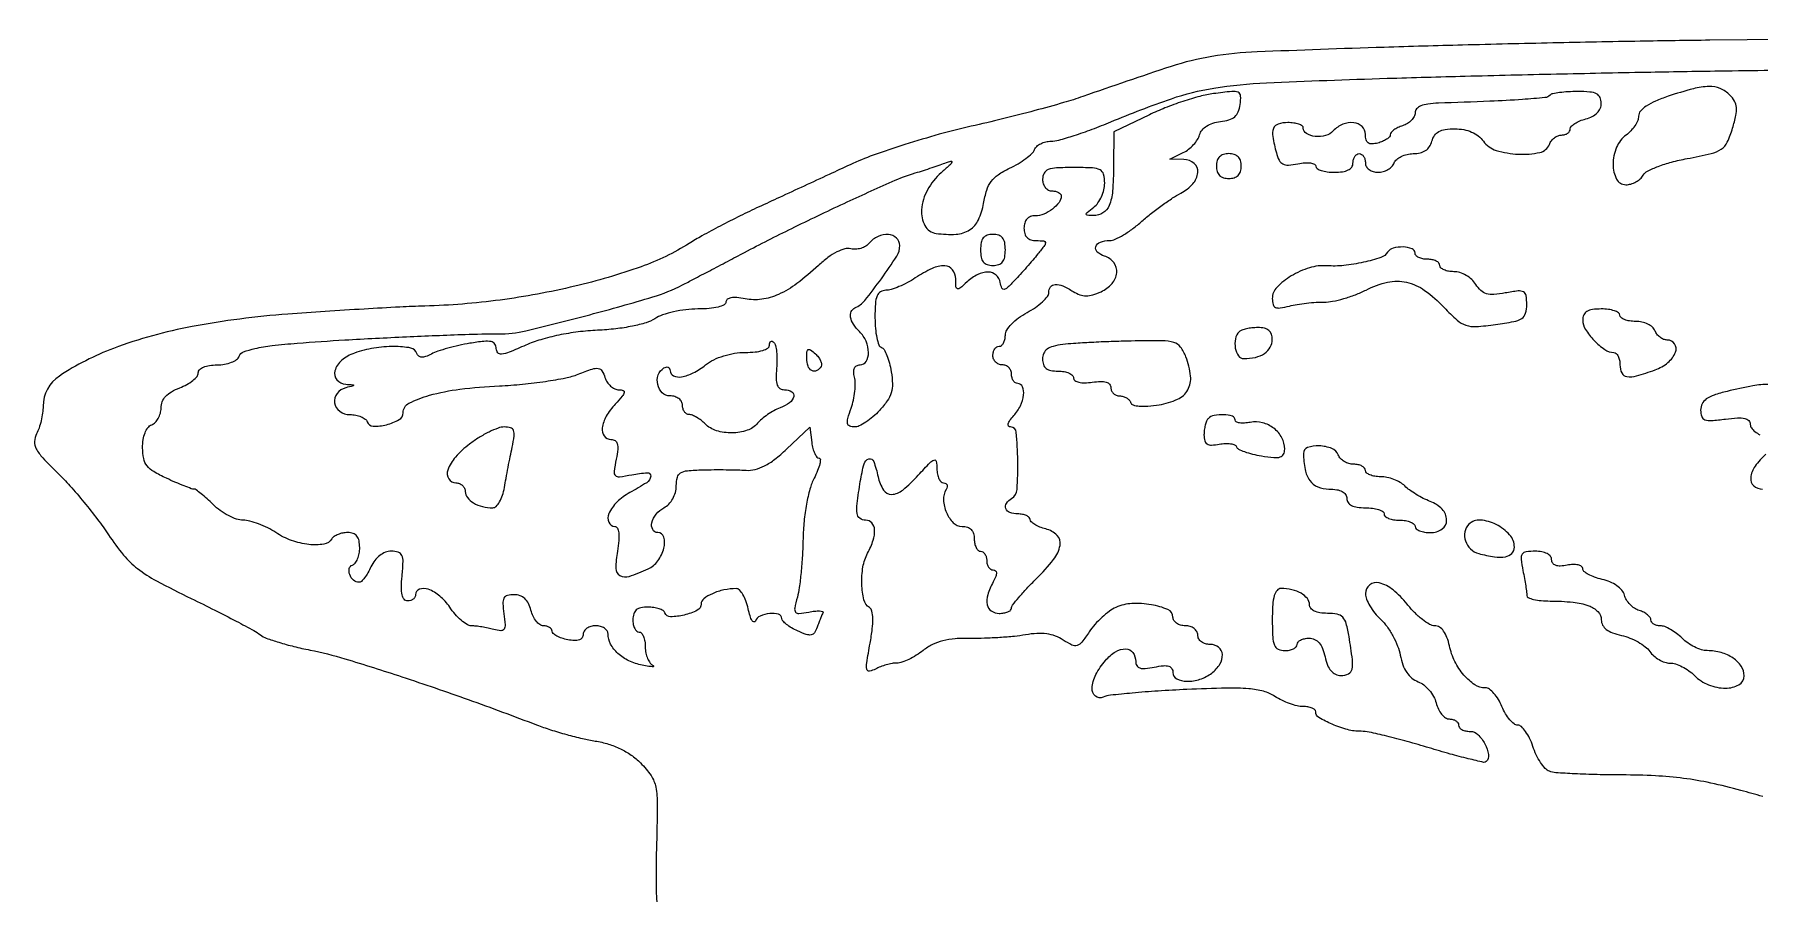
# Model space of a CAD drawing. Extents: x 1 to 512, y 0 to 407.
# Drawn here: x 0.6 to 278.5, y 151.8 to 291.2 of the extents above; entities that cross this region are included whole.
import ezdxf

# ---------------------------------------------------------------- set-up
doc = ezdxf.new("R2010")
doc.units = 0

msp = doc.modelspace()

# ---------------------------------------------------------------- linework, layer by layer
for points in [[(294.5, 290.5), (270.5, 290.254837, 0.001912), (259.269974, 290.097179, 0.000978), (245.178125, 289.817888, 0.000971), (230.660069, 289.47353, 0.001461), (218, 289.11162, 0.002143), (197.559877, 288.379844, 0.030393), (190.284848, 287.643746, 0.039206), (183.691126, 286.030314, 0.004712), (169.5, 281.204807, -0.014421), (166.39113, 280.214587, -0.004669), (161.7375, 278.925767, -0.004651), (156.534293, 277.588636, -0.00521), (151.5, 276.400227, 0.01202), (146.356423, 275.111814, 0.009323), (140.821875, 273.471527, 0.009445), (135.713861, 271.746628, 0.022364), (132, 270.223187, -0.000098), (128.608046, 268.65195, -0.000059), (124.594692, 266.794392, -0.000059), (120.611925, 264.952137, -0.000105), (117.322355, 263.431833, 0.006774), (114.276464, 261.974529, 0.005545), (111.059258, 260.336671, 0.005605), (108.133736, 258.764207, 0.014674), (106.080421, 257.550768, -0.056071), (98.324782, 253.794105, -0.026597), (87.657131, 250.658714, -0.025161), (75.609524, 248.436876, -0.025798), (63.5, 247.460237, 0.005411), (59.472117, 247.300192, 0.001927), (53.722521, 246.987164, 0.001912), (47.41502, 246.595163, 0.002256), (41.449008, 246.174437, 0.026974), (26.027272, 244.176265, 0.044223), (13.348278, 240.651204, 0.055756), (4.619363, 236.206658, 0.252265), (2, 231.345365, -0.035034), (1.923383, 230.253252, -0.02319), (1.690227, 229.017274, -0.023362), (1.349849, 227.831511, -0.041309), (0.945452, 226.898077, 0.115024), (0.616409, 225.672791, 0.132847), (0.892349, 224.498702, 0.065032), (1.947065, 223.036414, 0.011227), (4.346825, 220.596977, -0.017836), (6.322005, 218.535339, -0.009919), (8.586856, 215.892217, -0.009883), (10.775784, 213.122903, -0.015746), (12.523721, 210.662124, 0.025701), (14.956158, 207.378134, 0.056558), (17.19811, 205.209006, 0.042026), (20.259173, 203.238772, 0.009104), (25.872349, 200.3897, -0.003471), (29.669128, 198.516062, -0.004539), (33.112502, 196.747674, -0.003381), (35.970684, 195.222134, -0.041865), (37, 194.546699, 0.079069), (37.955613, 194.016437, 0.012939), (39.96875, 193.342805, 0.013965), (42.401443, 192.671887, 0.011911), (45, 192.098015, -0.025299), (50.61402, 190.699621, -0.006006), (59.807535, 187.787884, -0.006052), (70.484481, 184.120772, -0.005378), (81.5, 180.053576, 0.014327), (83.738486, 179.272299, 0.009607), (86.337946, 178.502423, 0.009679), (88.88649, 177.85339, 0.018788), (90.948328, 177.451643, -0.034996), (93.054261, 176.970026, -0.039262), (94.989752, 176.212017, -0.040574), (96.726472, 175.187752, -0.042884), (98.24063, 173.913217, -0.047203), (99.923897, 171.878132, -0.104214), (100.685084, 170.021318, -0.047931), (100.924648, 167.228867, -0.004047), (100.792301, 159.998923, 0.006912), (100.731607, 155.172108, 0.016505), (100.854348, 151.590655, 0.014936)], [(278.99869, 168.534388, -0.002194), (275.492971, 169.487577, 0.014301), (270.61637, 170.687501, 0.020734), (266.247274, 171.442892, 0.020015), (261.716404, 171.850474, 0.012118), (256.331787, 171.987577, -0.005337), (252.325302, 172.035238, -0.007183), (248.700045, 172.169202, -0.005112), (245.676435, 172.355471, -0.073797), (244.630156, 172.588428, -0.117845), (243.963436, 173.045551, -0.037127), (243.216439, 174.006155, -0.034746), (242.514763, 175.239458, -0.032268), (241.970816, 176.588428, 0.032219), (241.444309, 177.894519, 0.042711), (240.793429, 178.997851, 0.048972), (240.120821, 179.770616, 0.191469), (239.543768, 180, -0.169566), (238.958211, 180.204461, -0.048948), (238.259821, 180.88125, -0.043167), (237.571361, 181.851731, -0.034521), (237, 183, 0.037657), (236.419725, 184.148095, 0.045714), (235.705115, 185.11875, 0.052098), (234.969245, 185.791625, 0.16051), (234.336866, 186, -0.146574), (232.617806, 186.515004, -0.069817), (230.867911, 188.054612, -0.062296), (229.407208, 190.258068, -0.062586), (228.537031, 192.75, 0.035587), (228.133773, 194.141397, 0.069142), (227.589035, 195.159483, 0.094443), (226.926285, 195.780751, 0.142135), (226.170545, 196.000029, -0.134215), (225.344911, 196.225736, -0.032847), (224.170387, 197.028167, -0.031297), (222.899158, 198.160337, -0.026796), (221.707368, 199.500029, 0.053389), (219.450049, 201.781231, 0.110285), (217.218729, 202.898717, 0.23003), (215.686675, 202.576053, 0.231778), (215, 201.174314, 0.098406), (215.171571, 200.310999, 0.036533), (215.729878, 199.199239, 0.03447), (216.533876, 198.042347, 0.035104), (217.48469, 197.014383, -0.049106), (218.483196, 195.872414, -0.030581), (219.427546, 194.363464, -0.030528), (220.183681, 192.74482, -0.047669), (220.609529, 191.267854, 0.040124), (221.029301, 189.725034, 0.062387), (221.653481, 188.497676, 0.072135), (222.479498, 187.591401, 0.081267), (223.498127, 187.000712, -0.076958), (224.406276, 186.484431, -0.049804), (225.275788, 185.641171, -0.048952), (225.979084, 184.620567, -0.065001), (226.392341, 183.572926, 0.051024), (226.749212, 182.588752, 0.060301), (227.28344, 181.755797, 0.070558), (227.904694, 181.18947, 0.1507), (228.519052, 181, -0.065727), (229.085195, 180.925255, -0.083036), (229.564972, 180.70625, -0.099156), (229.885879, 180.381348, -0.14642), (230, 180, 0.181749), (230.143487, 179.618299, 0.091136), (230.55324, 179.29375, 0.071066), (231.162728, 179.073879, 0.051125), (231.883369, 179, -0.196541), (233.119175, 178.494709, -0.076747), (234.243395, 176.988962, -0.079811), (234.829248, 175.272152, -0.243384), (234.467258, 174.133924, -0.257174), (234.06689, 174.017947, -0.003735), (231.574687, 174.598715, -0.009161), (228.646376, 175.361237, -0.005784), (225.256921, 176.352902, 0.006553), (221.742588, 177.37524, 0.007977), (218.42523, 178.236565, 0.006854), (215.621052, 178.876513, 0.054154), (214.297053, 179.012648, -0.065814), (212.138516, 179.285407, -0.037551), (209.64943, 180.14411, -0.033301), (207.524765, 181.233673, -0.263445), (207, 182.160515, 0.221591), (206.850245, 182.481831, 0.076977), (206.402165, 182.753401, 0.058535), (205.744118, 182.938562, 0.039358), (204.964817, 183, -0.059792), (204.007771, 183.114858, -0.026892), (202.79404, 183.480561, -0.026156), (201.538093, 184.009677, -0.032266), (200.432855, 184.635952, 0.079632), (198.598503, 185.45757, 0.046062), (196.2107, 185.86776, 0.025451), (192.594038, 185.966065, 0.005243), (186.218038, 185.747907, 0.005048), (181.602146, 185.494783, 0.006787), (177.428111, 185.166645, 0.00482), (173.948199, 184.811626, 0.069737), (172.75, 184.504966, -0.276418), (171.506765, 184.692309, -0.240345), (170.97481, 185.915822, -0.10246), (171.580162, 188.139167, -0.061494), (173.114757, 190.416973, -0.073042), (174.760881, 191.829778, -0.149583), (176.385824, 192.273345, -0.229083), (177.534407, 191.674101, -0.161258), (178, 190.268011, 0.127122), (178.17638, 189.585479, 0.194412), (178.645254, 189.205552, 0.101301), (179.516273, 189.122518, 0.022635), (181, 189.35, -0.022886), (182.465847, 189.573988, -0.097725), (183.34322, 189.495727, -0.188913), (183.819078, 189.128527, -0.135864), (184, 188.475, 0.280708), (184.615291, 187.465396, 0.116235), (186.229635, 187.062281, 0.083541), (188.346478, 187.389626, 0.082483), (190.25, 188.392046, 0.090851), (191.55709, 189.822724, 0.154534), (191.958208, 191.377785, 0.21643), (191.35642, 192.532341, 0.167548), (190, 193, -0.072314), (189.230589, 193.111864, -0.08892), (188.583333, 193.4375, -0.10214), (188.153209, 193.924246, -0.130775), (188, 194.5, 0.130775), (187.846791, 195.075754, 0.10214), (187.416667, 195.5625, 0.08892), (186.769411, 195.888136, 0.072314), (186, 196, -0.067678), (185.235522, 196.103953, -0.084356), (184.5875, 196.407933, -0.099659), (184.154158, 196.859138, -0.142591), (184, 197.388709, 0.300758), (183.194654, 198.606462, 0.058124), (180.530914, 199.389969, 0.054684), (177.367948, 199.582177, 0.095025), (174.820362, 198.964013, 0.052246), (173.768801, 198.345165, 0.026048), (172.574356, 197.362548, 0.025534), (171.431369, 196.205424, 0.034124), (170.52661, 195.039592, -0.017639), (169.311973, 193.363237, -0.151879), (168.561756, 192.842194, -0.192344), (167.737436, 192.903686, -0.031393), (166.317283, 193.711678, 0.056145), (165.053169, 194.350418, 0.054596), (163.666695, 194.699445, 0.048294), (162.091263, 194.764101, 0.030258), (160.257259, 194.550408, -0.018988), (158.458552, 194.299642, -0.008879), (156.114317, 194.105109, -0.008783), (153.645596, 193.987827, -0.01217), (151.429779, 193.975489, 0.022765), (148.91155, 193.908106, 0.043994), (146.923373, 193.586837, 0.052408), (145.266921, 192.976813, 0.052282), (143.77205, 192.035334, -0.027819), (142.659626, 191.256361, -0.027064), (141.457581, 190.597879, -0.028116), (140.339844, 190.137354, -0.083847), (139.526529, 190, 0.044585), (138.762842, 189.931767, 0.023201), (137.829711, 189.718575, 0.022878), (136.884979, 189.408899, 0.032235), (136.078399, 189.041958, -0.080836), (135.124705, 188.715213, -0.403625), (134.700869, 189.004242, -0.091257), (134.67708, 190.036975, -0.005203), (135.216067, 193.188488, 0.014151), (135.567835, 195.492695, 0.035694), (135.6557, 197.186197, 0.050276), (135.514229, 198.359584, 0.201868), (135.103868, 198.935806, -0.199283), (134.213761, 200.172619, -0.04945), (133.879453, 202.698672, -0.049205), (134.062133, 205.480697, -0.083295), (134.81717, 207.684259, 0.043569), (135.716656, 209.75816, 0.095727), (135.94206, 211.465309, 0.168867), (135.487681, 212.557717, 0.213677), (134.5, 213, -0.158196), (133.566577, 213.302909, -0.20447), (133.108332, 214.06767, -0.067508), (133.105711, 215.665986, -0.007659), (133.641848, 219.25, -0.023132), (134.246173, 222.084401, -0.270806), (135.014365, 222.852824, -0.389152), (135.800021, 222.438177, -0.031695), (136.5, 220, 0.084479), (137.369294, 217.853305, 0.270311), (138.680542, 217.154791, 0.16612), (140.483255, 217.84937, 0.033922), (142.984783, 220.25, -0.005003), (144.86758, 222.27849, -0.122979), (145.509077, 222.687767, -0.461921), (145.862566, 222.474779, -0.037529), (145.970687, 221.25, 0.045064), (146.059791, 220.388768, 0.06443), (146.302475, 219.660937, 0.08373), (146.65208, 219.168734, 0.199103), (147.059017, 219, -0.117525), (147.41022, 218.916294, -0.186151), (147.615082, 218.689555, -0.154458), (147.635702, 218.34727, -0.076964), (147.464874, 217.943165, 0.151863), (147.032412, 216.264576, 0.089394), (147.503985, 214.228425, 0.094748), (148.618194, 212.581596, 0.199337), (150.019052, 212, -0.07374), (150.88064, 211.872238, -0.124577), (151.502382, 211.497596, -0.123728), (151.873735, 210.870152, -0.072175), (152, 210, 0.048028), (152.073693, 209.234582, 0.068025), (152.29375, 208.5875, 0.088204), (152.618118, 208.151477, 0.191087), (153, 208, -0.148195), (153.381354, 207.884432, -0.098894), (153.70625, 207.559375, -0.082425), (153.925306, 207.073457, -0.064853), (154, 206.5, 0.067246), (154.077464, 205.926627, 0.084069), (154.304085, 205.440625, 0.099557), (154.640425, 205.115614, 0.143424), (155.035184, 205, -0.174147), (155.414339, 204.863812, -0.223915), (155.570368, 204.532871, -0.098707), (155.454179, 203.950055, -0.024465), (155.035184, 203.065741, 0.04778), (154.171413, 200.999207, 0.122768), (154.081231, 199.393649, 0.197956), (154.736501, 198.391451, 0.151358), (156, 198, 0.039322), (156.76583, 198.060321, 0.058493), (157.4125, 198.242122, 0.076921), (157.852859, 198.508758, 0.221732), (158, 198.824245, -0.166141), (158.167945, 199.315721, -0.009817), (159.170057, 200.559558, -0.013943), (160.457191, 202.010331, -0.009768), (161.983173, 203.574245, 0.029822), (164.771288, 206.670798, 0.122196), (165.817528, 208.950745, 0.247317), (165.326217, 210.551084, 0.136365), (163.5, 211.589356, -0.031538), (162.542749, 211.894893, -0.043524), (161.734375, 212.294405, -0.050787), (161.168069, 212.722675, -0.208396), (161, 213.108408, 0.209225), (160.850821, 213.449305, 0.081793), (160.4125, 213.738095, 0.062301), (159.765676, 213.93458, 0.042643), (159, 214, -0.086441), (157.735988, 214.22017, -0.21455), (157.074954, 214.858081, -0.248207), (157.164196, 215.696237, -0.106542), (158, 216.5, 0.242485), (158.881348, 217.965533, 0.019784), (159.001808, 222.582139, 0.018537), (158.770614, 227.152141, 0.388778), (157.845012, 228, -0.235796), (157.530898, 228.156856, -0.231882), (157.464548, 228.504062, -0.089583), (157.739599, 229.079949, -0.027832), (158.345012, 229.828741, 0.070402), (159.423543, 231.422292, 0.082293), (159.945684, 233.170722, 0.128537), (159.775208, 234.477896, 0.305352), (159, 235, -0.148195), (158.618646, 235.115568, -0.098894), (158.29375, 235.440625, -0.082425), (158.074694, 235.926543, -0.064853), (158, 236.5, 0.099038), (157.885486, 237.072457, 0.097945), (157.559375, 237.559375, 0.097945), (157.072457, 237.885486, 0.099038), (156.5, 238, -0.099038), (155.927543, 238.114514, -0.097945), (155.440625, 238.440625, -0.097945), (155.114514, 238.927543, -0.099038), (155, 239.5, -0.064853), (155.074694, 240.073457, -0.082425), (155.29375, 240.559375, -0.098894), (155.618646, 240.884432, -0.148195), (156, 241, 0.172496), (156.381559, 241.135672, 0.093748), (156.70625, 241.5207, 0.074139), (156.925921, 242.094484, 0.05446), (157, 242.772596, -0.142505), (157.23923, 243.594925, -0.049338), (158.009462, 244.577575, -0.043376), (159.137103, 245.567987, -0.035015), (160.5, 246.430067, 0.027625), (161.839932, 247.250176, 0.035122), (162.971875, 248.155627, 0.037773), (163.775492, 249.017585, 0.170338), (164, 249.657471, -0.160771), (164.296427, 250.555535, -0.227706), (165.029025, 250.941969, -0.115095), (166.251803, 250.704819, -0.034389), (167.939475, 249.805726, 0.05298), (169.003455, 249.288631, 0.085645), (169.992074, 249.11317, 0.075334), (171.070199, 249.271271, 0.032896), (172.425906, 249.784287, 0.105974), (174.181219, 251.087614, 0.157134), (174.937597, 252.831558, 0.189498), (174.47574, 254.45578, 0.154171), (172.985479, 255.504609, -0.10417), (171.81512, 256.166843, -0.299818), (171.581663, 257.024703, -0.23471), (172.302577, 257.756438, -0.080757), (173.809017, 258.015973, 0.108075), (174.683322, 258.215859, 0.024648), (176.031399, 258.933797, 0.02439), (177.535956, 259.93556, 0.021616), (179, 261.118051, -0.01368), (180.541371, 262.40394, -0.010719), (182.279688, 263.715796, -0.010869), (183.950642, 264.867091, -0.025977), (185.25, 265.627758, 0.090072), (187.207703, 267.138832, 0.161927), (188.013079, 268.978123, 0.244028), (187.424122, 270.423044, 0.170365), (185.75, 271.06768), (183.5, 271.135361), (185.663202, 272.181764, 0.051866), (186.525887, 272.715662, 0.041873), (187.329889, 273.452036, 0.043386), (187.961558, 274.26785, 0.079257), (188.29934, 275.036675, -0.110662), (188.69219, 275.798311, -0.076341), (189.423331, 276.441874, -0.065479), (190.431399, 276.914753, -0.048542), (191.636137, 277.17259, 0.04359), (193.026358, 277.455786, 0.104624), (193.946177, 277.954198, 0.117838), (194.520244, 278.739662, 0.06412), (194.838961, 279.898117, 0.049674), (194.89667, 281.29982, 0.288669), (194.486043, 281.874785, 0.123933), (193.488666, 282.01732, 0.007889), (190.535332, 281.659897, 0.030938), (188.352418, 281.221778, 0.014406), (185.583195, 280.399211, 0.01421), (182.716826, 279.365986, 0.019266), (180.196372, 278.26178), (174.5, 275.5), (174.445783, 269.971292, -0.017376), (174.266376, 265.947223, -0.077594), (173.719881, 263.656372, -0.155088), (172.719621, 262.461032, -0.147326), (171.190983, 262.031803, -0.015166), (170.191738, 262.08094, -0.403678), (170.030365, 262.263459, -0.215958), (170.177925, 262.554858, -0.006842), (171.25, 263.392046, 0.076714), (171.920126, 264.085399, 0.047256), (172.485938, 265.071791, 0.046201), (172.870791, 266.180817, 0.060494), (173, 267.244858, 0.06157), (172.822149, 268.683676, 0.217664), (172.254827, 269.393012, 0.107008), (171.04886, 269.706521, 0.010283), (168, 269.769231, 0.011985), (165.258128, 269.703498, 0.078289), (163.913265, 269.425, 0.178473), (163.248286, 268.84916, 0.126642), (163, 267.884615, 0.078089), (163.11313, 267.164671, 0.090376), (163.440625, 266.553606, 0.100781), (163.927934, 266.145092, 0.124838), (164.5, 266, -0.051363), (165.073942, 265.940885, -0.071292), (165.559375, 265.765, -0.091341), (165.885677, 265.505352, -0.181063), (166, 265.2, -0.160852), (165.649136, 264.137576, -0.070561), (164.595547, 263.070059, -0.066662), (163.194486, 262.271675, -0.096503), (161.8, 262, 0.090275), (161.047348, 261.862992, 0.120036), (160.475, 261.472222, 0.112093), (160.120851, 260.838435, 0.071699), (160, 260, 0.072213), (160.126545, 259.128378, 0.124282), (160.498777, 258.501229, 0.12472), (161.123, 258.127313, 0.073012), (161.990213, 258, -0.020265), (163.195799, 257.951117, -0.357681), (163.457348, 257.698489, -0.193791), (163.332502, 257.242231, -0.007613), (162.240213, 255.849715, -0.006552), (161.430454, 254.875527, -0.003728), (160.427061, 253.717658, -0.003721), (159.399099, 252.566544, -0.00614), (158.511484, 251.611199, -0.009924), (157.305552, 250.394105, -0.156447), (156.788859, 250.138252, -0.355039), (156.445932, 250.340523, -0.041353), (156.188159, 251.261484, 0.167905), (155.501676, 252.452266, 0.176692), (154.241864, 252.934185, 0.122287), (152.573863, 252.547533, 0.0662), (150.828741, 251.345012, -0.010041), (149.672959, 250.340515, -0.245324), (149.270157, 250.252867, -0.321363), (149.039348, 250.537107, -0.015039), (149, 251.845012, 0.167196), (148.493024, 253.318738, 0.224749), (147.249352, 253.94422, 0.115478), (145.210672, 253.518001, 0.037247), (142.5, 252, -0.023796), (141.222963, 251.239061, -0.023115), (139.867188, 250.594872, -0.023752), (138.624633, 250.141516, -0.074786), (137.75, 250.006589, 0.137198), (136.890354, 249.762686, 0.162638), (136.34943, 249.119422, 0.078745), (136.071505, 247.874081, 0.015603), (136, 245.583333, 0.021702), (136.074548, 243.866645, 0.031287), (136.300676, 242.363837, 0.032005), (136.625542, 241.216357, 0.231288), (137.023576, 240.825475, -0.183276), (137.456089, 240.472647, -0.033883), (137.917045, 239.533425, -0.032385), (138.330539, 238.301203, -0.02454), (138.627807, 236.90613, -0.034275), (138.808296, 234.957348, -0.079562), (138.611357, 233.506971, -0.079466), (137.971154, 232.189555, -0.034129), (136.73956, 230.663989, -0.029088), (135.678023, 229.644432, -0.031385), (134.530801, 228.782547, -0.033071), (133.461993, 228.177025, -0.112808), (132.687349, 228, -0.096384), (131.927499, 228.147848, -0.259171), (131.59331, 228.561732, -0.112731), (131.635764, 229.370664, -0.014621), (132.16059, 231.030824, 0.030792), (132.527167, 232.335726, 0.026106), (132.755512, 233.74979, 0.026933), (132.826554, 235.062949, 0.064081), (132.70219, 236.030824, -0.049687), (132.568857, 236.875903, -0.121159), (132.683389, 237.491495, -0.16778), (133.034771, 237.86301, -0.120777), (133.59362, 238, 0.264442), (134.581249, 238.561614, 0.139437), (134.954883, 239.968329, 0.097814), (134.560901, 241.794534, 0.094759), (133.5, 243.357143, -0.050175), (132.527654, 244.547014, -0.098647), (132.066909, 245.673634, -0.15264), (132.16762, 246.574008, -0.188104), (132.761226, 247.166667, 0.119213), (134.36073, 248.382726, 0.014944), (137.027394, 251.864732, 0.013835), (139.496973, 255.505595, 0.143049), (140, 257.227844, 0.212186), (139.474138, 258.411207, 0.166056), (138.168633, 258.971413, 0.12611), (136.49065, 258.675325, 0.113615), (135.085677, 257.603235, -0.083413), (134.50725, 257.104417, -0.061256), (133.733539, 256.756268, -0.060765), (132.891235, 256.603784, -0.078533), (132.110485, 256.681358, 0.13193), (131.135835, 256.674957, 0.051324), (129.869262, 256.181555, 0.042008), (128.425826, 255.280618, 0.02641), (126.897253, 254.006729, -0.025033), (123.432499, 251.103061, -0.055351), (120.47214, 249.341079, -0.07237), (117.757318, 248.555129, -0.083873), (115.070672, 248.635866, 0.025064), (113.751391, 248.831584, 0.065599), (112.795897, 248.799228, 0.1179), (112.217458, 248.554957, 0.238499), (112, 248.125, -0.285967), (111.71466, 247.666895, -0.053428), (110.742181, 247.312015, -0.040278), (109.300259, 247.075412, -0.020535), (107.464817, 247, 0.030023), (105.553497, 246.88513, 0.025517), (103.561207, 246.540925, 0.02631), (101.776543, 246.037943, 0.063265), (100.544489, 245.437193, -0.071888), (99.143871, 244.78377, -0.023344), (96.922658, 244.225343, -0.021589), (94.242705, 243.802607, -0.017292), (91.329672, 243.572882, 0.020368), (88.197105, 243.306449, 0.019734), (85.063011, 242.784446, 0.020661), (82.164059, 242.057121, 0.032302), (79.75, 241.171226, -0.007674), (77.087578, 240.042597, -0.067799), (75.853183, 239.72713, -0.244035), (75.254706, 239.955064, -0.184085), (75, 240.623435, 0.153997), (74.769377, 241.354468, 0.192991), (74.178939, 241.739882, 0.077907), (73.011831, 241.788368, 0.012546), (70.75, 241.471768, 0.01414), (68.979682, 241.126818, 0.012874), (67.174979, 240.672789, 0.013009), (65.582926, 240.183397, 0.040059), (64.547799, 239.740472, -0.030892), (63.619249, 239.322874, -0.103011), (62.962287, 239.219838, -0.171858), (62.510634, 239.405556, -0.130365), (62.214466, 239.856602, 0.274538), (61.221246, 240.715796, 0.04322), (58.539539, 240.960273, 0.04201), (55.286363, 240.701285, 0.04303), (52.149223, 239.902175, 0.093225), (50.08612, 238.717244, 0.148993), (49.001729, 237.016974, 0.251507), (49.321019, 235.594946, 0.200354), (50.75, 234.883999, -0.002113), (51.923939, 234.801199, -0.392517), (52, 234.719237, -0.339035), (51.926177, 234.622879, -0.001923), (50.75, 234.310674, 0.165457), (49.345653, 233.383441, 0.206028), (48.957872, 231.883118, 0.199446), (49.780305, 230.533122, 0.158791), (51.416667, 230, -0.044839), (52.369829, 229.91435, -0.053191), (53.236819, 229.659855, -0.061639), (53.897469, 229.286035, -0.15395), (54.219314, 228.842059, 0.313954), (55.17132, 228.13232, 0.069923), (57.302993, 228.362164, 0.067162), (59.348298, 229.18181, 0.270182), (60, 230.299814, -0.282932), (60.938255, 231.825175, -0.049021), (64.237811, 233.104686, -0.037618), (69.145771, 234.083065, -0.018449), (75.5, 234.622388, 0.012469), (79.216482, 234.893118, 0.012212), (82.940918, 235.350061, 0.012183), (86.186328, 235.910047, 0.04433), (88.192486, 236.495257, -0.010323), (90.469567, 237.331072, -0.1136), (91.430387, 237.432244, -0.23125), (92.023211, 237.047368, -0.058347), (92.509874, 235.96889, 0.069007), (92.868928, 235.216248, 0.066344), (93.423245, 234.578362, 0.071316), (94.080691, 234.147157, 0.109966), (94.741702, 234, -0.08445), (95.437263, 233.881676, -0.386197), (95.616141, 233.551654, -0.117786), (95.30255, 232.941729, -0.011199), (94.174314, 231.685549, 0.056208), (92.712403, 229.729779, 0.102155), (92.075875, 227.846831, 0.187309), (92.403468, 226.552772, 0.242738), (93.475, 226, -0.139658), (94.133651, 225.812369, -0.190904), (94.497575, 225.322034, -0.094242), (94.564721, 224.407505, -0.020692), (94.31875, 222.84375, 0.014492), (93.975047, 220.822246, 0.235417), (94.1875, 220.1875, 0.235417), (94.822246, 219.975047, 0.014492), (96.84375, 220.31875, -0.033751), (99.324989, 220.642934, -0.468242), (99.869815, 220.066709, -0.223754), (99.227149, 219.038668, -0.019463), (96.5, 217.430067, 0.068989), (94.440474, 215.922883, 0.096106), (93.135939, 214.055003, 0.203293), (93.112309, 212.657876, 0.305666), (94.087898, 212, -0.285218), (94.512076, 211.736606, -0.08943), (94.728741, 210.986095, -0.049846), (94.732511, 209.751726, -0.017705), (94.5, 208, 0.040362), (94.260858, 205.248257, 0.270377), (94.918785, 204.104792, 0.213557), (96.390275, 203.957511, 0.026629), (99.452947, 205.160515, 0.130222), (101.018236, 206.443253, 0.091836), (101.996321, 208.509354, 0.136297), (101.975315, 210.26781, 0.33359), (101, 211, -0.277898), (100.193709, 211.485637, -0.184952), (100.060016, 212.587046, -0.110278), (100.75596, 213.975465, -0.099094), (102, 215, 0.078068), (102.796922, 215.602331, 0.063312), (103.43858, 216.461803, 0.061821), (103.857372, 217.476687, 0.06707), (104, 218.535184, -0.060378), (104.165427, 219.900113, -0.198957), (104.691814, 220.616026, -0.115365), (105.783068, 220.970757, -0.014914), (108.25, 221.105963, -0.004965), (110.077696, 221.133376, -0.003919), (112.055904, 221.127897, -0.003962), (113.892912, 221.09385, -0.009805), (115.238183, 221.031836, 0.077859), (116.70429, 221.163742, 0.058747), (118.218774, 221.738112, 0.046339), (119.864557, 222.79874, 0.023295), (121.738183, 224.414588), (125.5, 227.977429), (125.816422, 225.488715, 0.032016), (126.000194, 224.535603, 0.046554), (126.29162, 223.73106, 0.056753), (126.638348, 223.170511, 0.229787), (126.989778, 223, -0.420956), (127.206801, 222.777935, -0.054202), (127.110078, 222.045312, -0.037795), (126.768383, 220.997094, -0.019827), (126.19596, 219.75, 0.05046), (125.523307, 218.011273, 0.021867), (124.970306, 215.590344, 0.02054), (124.581709, 212.828227, 0.019601), (124.413235, 210, -0.009863), (124.305075, 207.299178, -0.009382), (124.089506, 204.559225, -0.009368), (123.808201, 202.145353, -0.032521), (123.496502, 200.605871, 0.015076), (123.071564, 198.8282, 0.217543), (123.212049, 198.211339, 0.261283), (123.750123, 197.979184, 0.021271), (125.325609, 198.211414, -0.019009), (126.307146, 198.360632, -0.039743), (127.078961, 198.386429, -0.069774), (127.54608, 198.298842, -0.46059), (127.62393, 198.105543, 0.020733), (127.46362, 197.764068, 0.004584), (127.218811, 197.165601, 0.004758), (126.948607, 196.468142, 0.004566), (126.687909, 195.756076, -0.063043), (126.250052, 194.88926, -0.200726), (125.718714, 194.540426, -0.131662), (124.937305, 194.600761, -0.022165), (123.533717, 195.166592, -0.025591), (122.563519, 195.67008, -0.034231), (121.744279, 196.228512, -0.036501), (121.158206, 196.763334, -0.191832), (121, 197.160515, 0.335942), (120.480683, 197.846211, 0.092848), (119.046346, 197.97456, 0.07894), (117.494698, 197.572614, 0.209512), (116.733379, 196.75, -0.376792), (116.498243, 196.616478, -0.213125), (116.213078, 196.821875, -0.057183), (115.880796, 197.58143, -0.019338), (115.57059, 198.75, 0.032376), (115.205571, 199.993449, 0.045184), (114.711533, 201.041301, 0.053586), (114.170819, 201.770659, 0.212475), (113.670545, 201.986345, 0.048517), (111.674032, 201.76862, 0.051958), (109.804616, 201.171018, 0.059542), (108.425384, 200.358874, 0.234059), (108, 199.499946, -0.285339), (107.374519, 198.493152, -0.055204), (105.268355, 197.727465, -0.056404), (103.080362, 197.45096, -0.319057), (102.166667, 198.082346, 0.175072), (101.872286, 198.435374, 0.051805), (101.221354, 198.730439, 0.045059), (100.366192, 198.93249, 0.035505), (99.416667, 199, 0.048265), (98.286207, 198.890621, 0.125255), (97.552083, 198.543103, 0.145999), (97.13986, 197.926783, 0.07503), (97, 197, 0.048028), (97.073693, 196.234582, 0.068025), (97.29375, 195.5875, 0.088204), (97.618118, 195.151477, 0.191087), (98, 195, -0.221088), (98.382736, 194.822066, -0.077179), (98.70625, 194.290104, -0.058687), (98.926807, 193.508703, -0.039486), (99, 192.583333, 0.047916), (99.092666, 191.61858, 0.052053), (99.367188, 190.716866, 0.058439), (99.770832, 190.005773, 0.132651), (100.25, 189.623018, -0.286908), (100.336786, 189.496638, -0.433043), (100.251563, 189.409516, -0.034067), (99.582558, 189.46923, -0.008483), (98.5, 189.659625, -0.063167), (96.352624, 190.364636, -0.074525), (94.579534, 191.557392, -0.084814), (93.407712, 193.0653, -0.123474), (93, 194.69113, 0.15079), (92.845961, 195.190286, 0.098481), (92.4125, 195.615519, 0.081531), (91.764667, 195.902329, 0.063606), (91, 196, 0.06628), (90.235458, 195.898205, 0.083417), (89.5875, 195.60011, 0.09931), (89.154133, 195.157808, 0.145316), (89, 194.638672, -0.150112), (88.829022, 194.082006, -0.160129), (88.378654, 193.734464, -0.097718), (87.608959, 193.622182, -0.034745), (86.5, 193.755249, -0.032131), (85.542685, 194.002879, -0.045349), (84.734375, 194.352275, -0.054081), (84.170003, 194.743952, -0.21734), (84, 195.116577, 0.155111), (83.892901, 195.453504, 0.097715), (83.59122, 195.740495, 0.080045), (83.140526, 195.93418, 0.061612), (82.608408, 196, -0.15466), (82.029615, 196.183419, -0.069524), (81.44128, 196.734375, -0.059134), (80.932511, 197.543644, -0.049341), (80.589356, 198.5, 0.054273), (80.183863, 199.596045, 0.091525), (79.596144, 200.376696, 0.10263), (78.821703, 200.83922, 0.083654), (77.867449, 201, 0.062171), (76.786228, 200.865037, 0.210933), (76.239278, 200.436911, 0.137678), (76.054467, 199.599672, 0.022341), (76.224196, 197.925812, -0.016105), (76.425185, 196.16293, -0.166109), (76.248113, 195.463324, -0.276171), (75.733462, 195.21168, -0.044574), (74.587696, 195.412158, 0.014582), (73.678604, 195.628034, 0.011127), (72.672636, 195.81289, 0.011279), (71.721681, 195.943917, 0.025842), (71, 195.98922, -0.136526), (70.288075, 196.195783, -0.039178), (69.353125, 196.880456, -0.036278), (68.375936, 197.852817, -0.031626), (67.5, 199, 0.069228), (65.92079, 200.774891, 0.089404), (64.039102, 201.870098, 0.171346), (62.631113, 201.883299, 0.320541), (62, 201, -0.126807), (61.901699, 200.618633, -0.100764), (61.62505, 200.29375, -0.089723), (61.211217, 200.075354, -0.076807), (60.723574, 200, -0.227142), (60.181015, 200.259885, -0.114818), (59.844513, 200.958725, -0.06016), (59.723007, 202.17045, -0.018713), (59.82861, 204, 0.014161), (59.981728, 206.290257, 0.112926), (59.786596, 207.324585, 0.219774), (59.215501, 207.832348, 0.073656), (58.083597, 208, 0.090451), (57.13274, 207.82657, 0.073273), (56.224838, 207.32217, 0.066929), (55.431564, 206.526275, 0.055698), (54.818046, 205.5, -0.02412), (54.324783, 204.542637, -0.032716), (53.784311, 203.734375, -0.034279), (53.270779, 203.152793, -0.197231), (52.898502, 203, -0.182597), (52.015229, 203.333692, -0.120205), (51.386714, 204.234675, -0.146313), (51.309924, 205.201242, -0.265422), (51.822949, 205.774316, 0.152138), (52.274172, 206.098983, 0.062161), (52.654241, 206.76131, 0.053709), (52.912899, 207.629718, 0.045574), (53, 208.583333, 0.04831), (52.891717, 209.701425, 0.121487), (52.549209, 210.438732, 0.144477), (51.947892, 210.856466, 0.080219), (51.059017, 211, 0.046881), (50.270704, 210.925923, 0.046318), (49.50665, 210.70625, 0.050262), (48.876024, 210.383556, 0.111412), (48.5, 210, -0.218343), (47.211276, 209.142188, -0.067101), (44.817547, 209.086298, -0.058476), (42.031279, 209.731269, -0.060238), (39.5, 211, 0.030514), (38.182931, 211.76102, 0.025732), (36.70696, 212.405128, 0.026525), (35.29572, 212.852514, 0.062854), (34.204545, 212.993411, -0.082691), (33.146508, 213.17272, -0.037207), (31.849006, 213.732439, -0.035522), (30.535108, 214.542808, -0.040454), (29.409091, 215.5, 0.011645), (28.405796, 216.457619, 0.016097), (27.459305, 217.265625, 0.01265), (26.646274, 217.882593, 0.157237), (26.282159, 218, -0.088865), (25.876024, 218.072757, -0.005446), (24.722605, 218.514062, -0.007964), (23.355376, 219.079657, -0.005805), (21.853412, 219.75, -0.025002), (19.820097, 220.812148, -0.094174), (18.743155, 221.755123, -0.116167), (18.207358, 222.915632, -0.048295), (18.025798, 224.643011, -0.038994), (18.117911, 225.961643, -0.057499), (18.418829, 227.081273, -0.070739), (18.891997, 227.910222, -0.136965), (19.5, 228.361626, 0.108172), (20.073721, 228.739081, 0.066425), (20.559375, 229.390382, 0.061849), (20.888075, 230.202647, 0.065339), (21, 231.055479, -0.094196), (21.190978, 232.060212, -0.092676), (21.737711, 232.931298, -0.075624), (22.668617, 233.675671, -0.040679), (24, 234.306102, 0.034915), (25.148294, 234.833742, 0.044248), (26.11875, 235.482064, 0.050634), (26.794692, 236.148861, 0.174496), (27, 236.719238, -0.203776), (27.218547, 237.233215, -0.091996), (27.841715, 237.644375, -0.064447), (28.807604, 237.912769, -0.035595), (30.031385, 238, 0.042757), (31.23446, 238.103068, 0.050738), (32.332433, 238.409678, 0.058391), (33.177344, 238.860726, 0.150467), (33.599711, 239.399246, -0.213822), (34.285125, 240.0815, -0.035294), (36.116479, 240.630451, -0.026371), (38.890184, 241.100695, -0.009057), (42.945262, 241.495668, -0.005596), (50.62514, 242.017084, -0.002668), (60.512752, 242.524372, -0.002377), (69.989549, 242.914755, -0.011706), (75.338242, 242.98432, 0.061398), (79.767721, 243.48356, 0.006239), (90.046124, 246.079116, 0.006979), (100.203078, 248.931631, 0.048144), (105, 250.869656, 0.00046), (106.782599, 251.800179, 0.000155), (109.38125, 253.160751, 0.000154), (112.254786, 254.667507, 0.000176), (115, 256.109289, -0.006952), (122.581183, 259.960764, -0.005205), (131.033349, 263.999286, -0.004148), (138.78271, 267.525507, -0.0324), (142.5, 268.89913, 0.005105), (143.794956, 269.298846, 0.003879), (145.20625, 269.762402, 0.003922), (146.523288, 270.217885, 0.009151), (147.5, 270.584529, -0.04876), (148.24018, 270.797346, -0.618414), (148.373786, 270.61999, -0.091265), (147.974128, 270.087779, -0.007482), (146.673055, 268.924117, 0.089398), (144.465588, 266.181654, 0.104233), (143.50529, 262.983461, 0.147277), (144.048726, 260.414542, 0.236587), (145.851713, 259.16712, 0.049117), (149.058897, 259.030867, 0.12746), (151.245125, 259.72937, 0.142921), (152.666392, 261.33659, 0.068303), (153.498513, 263.991197, -0.032381), (154.005416, 266.13574, -0.085013), (154.714041, 267.543058, -0.087469), (155.837393, 268.611215, -0.03568), (157.678771, 269.651857, 0.023342), (159.058238, 270.38719, 0.026403), (160.305427, 271.220831, 0.026995), (161.27715, 272.032651, 0.114099), (161.698819, 272.657518, -0.119648), (162.05394, 273.171539, -0.064932), (162.692159, 273.606653, -0.058898), (163.49914, 273.902174, -0.05801), (164.356989, 274.003429, 0.06805), (165.606264, 274.176283, 0.009843), (168.073615, 274.920822, 0.011004), (170.971385, 275.928817, 0.009217), (174, 277.121656, -0.014506), (183.74685, 280.841918, -0.0449), (190.572679, 282.554854, -0.02819), (199.070732, 283.405501, -0.003155), (218.5, 284.126516, -0.001306), (231.072993, 284.480801, -0.000822), (245.765625, 284.832234, -0.000825), (260.221047, 285.130361, -0.001513), (272, 285.318197, 0.001685), (288.547956, 285.587777, 0.018979)], [(280.009291, 234.834747, 0.052397), (277.423533, 234.628225, 0.012898), (273.25, 233.737827, 0.021271), (271.161345, 233.140563, 0.07399), (269.912448, 232.5081, 0.121311), (269.241594, 231.732133, 0.118407), (269, 230.726249, 0.083453), (269.174505, 229.688009, 0.226064), (269.685202, 229.169384, 0.107514), (270.722228, 229.02933, 0.013343), (273, 229.273174, -0.016205), (274.958312, 229.471491, -0.069544), (276.125179, 229.389269, -0.151449), (276.754929, 229.037156, -0.192412), (277, 228.423896, 0.156233), (277.184799, 227.846912, 0.069096), (277.741054, 227.259188, 0.058671), (278.557652, 226.749812, 0.048691)], [(279.522736, 223.604049, 0.060037), (277.76385, 221.681658, 0.130557), (277.06189, 219.824837, 0.237173), (277.549735, 218.544125, 0.187427), (278.95031, 218, 0.057607)]]:
    msp.add_lwpolyline(points, format="xyb")
for points in [[(244.739875, 281.406542, -0.174567), (243.928986, 281.025041, -0.005722), (240.300814, 280.724479, -0.007556), (235.069248, 280.430691, -0.002028), (226.75, 280.123321, 0.024556), (225.078253, 279.985969, 0.065649), (223.925919, 279.676721, 0.109097), (223.247011, 279.201579, 0.187872), (223, 278.567388, -0.122947), (222.851427, 277.972302, -0.069989), (222.4125, 277.36914, -0.063046), (221.764714, 276.849532, -0.06077), (221, 276.5, 0.034745), (220.234406, 276.197055, 0.045356), (219.5875, 275.811996, 0.052656), (219.137188, 275.406751, 0.18528), (219, 275.049244, -0.191138), (218.861129, 274.69924, -0.056409), (218.4125, 274.319322, -0.047691), (217.765606, 273.970404, -0.035906), (217, 273.710251, -0.049229), (216.042979, 273.55836, -0.167579), (215.44369, 273.726188, -0.182942), (215.106846, 274.214569, -0.060551), (215, 275.09362, 0.203146), (214.464367, 276.357556, 0.167002), (213.126367, 276.984473, 0.126452), (211.368535, 276.728956, 0.106277), (209.818955, 275.651274, -0.141117), (208.591943, 274.917345, -0.088969), (206.916555, 274.781002, -0.106214), (205.516471, 275.226255, -0.269037), (205, 276.116631, 0.245982), (204.822468, 276.455662, 0.066691), (204.265625, 276.74051, 0.0514), (203.457607, 276.935631, 0.033571), (202.5, 277, 0.073808), (200.952796, 276.770355, 0.232155), (200.206445, 276.073762, 0.135622), (200.080754, 274.741141, 0.021511), (200.655553, 272.15338, 0.049161), (201.109349, 270.94715, 0.161841), (201.698885, 270.34999, 0.1366), (202.595706, 270.168751, 0.03133), (204.141898, 270.37838, -0.03099), (205.241638, 270.52824, -0.053472), (206.163723, 270.497461, -0.076985), (206.790639, 270.307731, -0.288435), (207, 269.975, 0.258791), (207.207951, 269.600134, 0.060981), (207.88125, 269.286406, 0.047785), (208.850699, 269.070907, 0.030819), (210, 269, 0.033607), (211.322075, 269.088963, 0.082504), (212.25, 269.375, 0.12651), (212.797909, 269.851045, 0.152103), (213, 270.5, -0.064853), (213.074694, 271.073457, -0.082425), (213.29375, 271.559375, -0.098894), (213.618646, 271.884432, -0.148195), (214, 272, -0.148195), (214.381354, 271.884432, -0.098894), (214.70625, 271.559375, -0.082425), (214.925306, 271.073457, -0.064853), (215, 270.5, 0.131307), (215.154775, 269.920798, 0.103496), (215.588564, 269.434603, 0.089187), (216.24494, 269.110922, 0.070174), (217.031385, 269, 0.068006), (217.850994, 269.111994, 0.06271), (218.635134, 269.440625, 0.06668), (219.267132, 269.926359, 0.104363), (219.638374, 270.5, -0.12349), (220.041508, 271.074172, -0.064447), (220.775342, 271.559375, -0.058029), (221.706833, 271.888415, -0.055966), (222.700608, 272, 0.056491), (223.815342, 272.126348, 0.090445), (224.692743, 272.503658, 0.099856), (225.32222, 273.133358, 0.082786), (225.710251, 274, -0.087419), (226.138069, 274.932412, -0.117802), (226.826434, 275.550559, -0.089859), (227.869985, 275.894003, -0.034691), (229.395872, 276, -0.045725), (230.829488, 275.868622, -0.056818), (232.109236, 275.477953, -0.06171), (233.18077, 274.845706, -0.072614), (234, 274, 0.165498), (236.070845, 272.527065, 0.060891), (239.654539, 271.917073, 0.062835), (243.093667, 272.187737, 0.255434), (244.638374, 273.5, -0.074185), (244.962529, 274.073431, -0.064359), (245.454091, 274.559375, -0.06686), (246.031441, 274.888097, -0.096313), (246.606989, 275, 0.068684), (247.13942, 275.073486, 0.085011), (247.590803, 275.288153, 0.099878), (247.892622, 275.606875, 0.140685), (248, 275.980948, -0.196992), (248.172385, 276.401511, -0.05533), (248.734375, 276.858059, -0.046776), (249.542915, 277.277157, -0.034719), (250.5, 277.589356, 0.055092), (251.545019, 277.977912, 0.080962), (252.336663, 278.552234, 0.09348), (252.827789, 279.277583, 0.102549), (253, 280.108408, 0.105422), (252.79949, 281.04882, 0.174813), (252.243372, 281.626635, 0.095589), (251.163769, 281.922871, 0.019303), (249.166667, 282, 0.014336), (247.655255, 281.956655, 0.018983), (246.285047, 281.825672, 0.016592), (245.172676, 281.638792, 0.147498)], [(263.75, 281.228819, 0.021969), (261.723563, 280.454378, 0.045406), (260.23679, 279.642689, 0.062511), (259.299543, 278.828372, 0.18471), (259, 278.045192, -0.098803), (258.856646, 277.32682, -0.046831), (258.4125, 276.489151, -0.043911), (257.765157, 275.670192, -0.04744), (257, 275, 0.140082), (255.454453, 273.040822, 0.096134), (254.894557, 270.248513, 0.121912), (255.458934, 267.905932, 0.279924), (256.95031, 267, 0.06958), (257.759602, 267.113169, 0.055085), (258.578264, 267.447703, 0.056375), (259.283055, 267.940943, 0.084537), (259.753547, 268.524097, -0.149243), (260.455814, 269.197327, -0.026372), (262.145164, 269.942161, -0.025911), (264.326351, 270.642583, -0.018762), (266.81673, 271.203111, 0.010956), (270.681734, 272.009876, 0.090774), (272.319893, 272.71943, 0.137122), (273.293275, 273.855439, 0.036219), (274.151756, 276.11218, 0.018761), (274.683106, 278.162479, 0.074877), (274.769236, 279.454084, 0.109406), (274.460188, 280.450206, 0.066753), (273.709692, 281.433165, 0.098272), (272.151608, 282.475225, 0.103893), (270.344699, 282.816228, 0.060867), (267.826608, 282.455982, 0.014358)], [(191, 270, 0.072254), (191.126841, 269.126841, 0.124864), (191.5, 268.5, 0.124864), (192.126841, 268.126841, 0.072254), (193, 268, 0.072254), (193.873159, 268.126841, 0.124864), (194.5, 268.5, 0.124864), (194.873159, 269.126841, 0.072254), (195, 270, 0.072254), (194.873159, 270.873159, 0.124864), (194.5, 271.5, 0.124864), (193.873159, 271.873159, 0.072254), (193, 272, 0.072254), (192.126841, 271.873159, 0.124864), (191.5, 271.5, 0.124864), (191.126841, 270.873159, 0.072254)], [(153, 256.5, 0.044917), (153.106468, 255.317234, 0.124434), (153.45, 254.5625, 0.149477), (154.064742, 254.142566, 0.07578), (155, 254, 0.07578), (155.935258, 254.142566, 0.149477), (156.55, 254.5625, 0.124434), (156.893532, 255.317234, 0.044917), (157, 256.5, 0.044917), (156.893532, 257.682766, 0.124434), (156.55, 258.4375, 0.149477), (155.935258, 258.857434, 0.07578), (155, 259, 0.07578), (154.064742, 258.857434, 0.149477), (153.45, 258.4375, 0.124434), (153.106468, 257.682766, 0.044917)], [(218.579826, 256.129162, -0.17759), (217.504902, 255.285034, -0.023919), (214.687869, 254.516415, -0.028246), (211.530024, 254.000134, -0.044105), (208.77707, 253.952152, 0.09301), (206.000728, 253.632128, 0.060495), (203.045777, 252.308658, 0.064006), (200.738258, 250.481372, 0.19574), (200, 248.667815, 0.065615), (200.125457, 247.715922, 0.228214), (200.519372, 247.258398, 0.14348), (201.273775, 247.162677, 0.022763), (202.75, 247.468575, -0.021134), (204.009505, 247.733846, -0.012512), (205.530232, 247.948611, -0.012508), (207.061266, 248.087181, -0.020956), (208.352919, 248.117334, 0.052293), (209.720372, 248.235123, 0.022188), (211.51207, 248.66369, 0.021662), (213.400624, 249.294717, 0.026495), (215.101248, 250.051653, -0.062921), (218.57764, 251.305168, -0.110569), (221.619228, 251.30562, -0.101635), (224.543846, 249.990189, -0.04739), (227.683489, 247.236768, 0.020674), (229.77047, 245.199602, 0.103394), (231.176591, 244.383415, 0.097237), (232.832804, 244.173615, 0.017206), (235.961563, 244.494714, 0.012548), (238.888067, 244.972316, 0.095399), (240.180834, 245.484308, 0.180625), (240.795721, 246.299757, 0.072298), (241, 247.705129, 0.038491), (240.888881, 249.146445, 0.234918), (240.470287, 249.738582, 0.155779), (239.619274, 249.89775, 0.015318), (237.532916, 249.572153, -0.025853), (235.678659, 249.322655, -0.092015), (234.491414, 249.443524, -0.120912), (233.606677, 249.956721, -0.061645), (232.792369, 250.960862, 0.070008), (232.137902, 251.740978, 0.052423), (231.229272, 252.401003, 0.053057), (230.218051, 252.849507, 0.078019), (229.259453, 253, -0.042325), (228.394432, 253.073356, -0.061946), (227.663714, 253.29375, -0.081358), (227.168338, 253.617619, -0.210376), (227, 254, 0.191087), (226.848523, 254.381882, 0.088204), (226.4125, 254.70625, 0.068025), (225.765418, 254.926307, 0.048028), (225, 255, -0.048028), (224.234582, 255.073693, -0.068025), (223.5875, 255.29375, -0.088204), (223.151477, 255.618118, -0.191087), (223, 256, 0.315164), (222.509394, 256.701023, 0.080257), (221.069359, 256.977051, 0.071736), (219.479257, 256.794966, 0.192315)], [(250, 245.222241, 0.142693), (250.437975, 243.718815, 0.049504), (251.847199, 241.924903, 0.049428), (253.569727, 240.452649, 0.153295), (255.011431, 240, -0.192889), (255.388987, 239.848718, -0.087607), (255.709608, 239.4125, -0.067446), (255.927183, 238.765446, -0.047458), (256, 238, 0.114778), (256.303399, 236.695735, 0.2484), (257.113374, 236.109204, 0.106165), (258.674278, 236.221378, 0.015926), (261.679002, 237.200888, 0.086091), (263.73493, 238.374578, 0.125224), (264.961237, 240.052417, 0.253835), (264.808147, 241.375838, 0.244309), (263.606989, 242, -0.096313), (263.031441, 242.111903, -0.06686), (262.454091, 242.440625, -0.064359), (261.962529, 242.926569, -0.074185), (261.638374, 243.5, 0.125259), (261.232199, 244.074238, 0.06413), (260.488259, 244.559375, 0.057561), (259.542288, 244.888458, 0.055002), (258.531385, 245, -0.037645), (257.561983, 245.073089, -0.056489), (256.743594, 245.29375, -0.074175), (256.184642, 245.616987, -0.228458), (256, 246, 0.254951), (255.790443, 246.384262, 0.06271), (255.11875, 246.70625, 0.048861), (254.149251, 246.927234, 0.031626), (253, 247, 0.031603), (251.56779, 246.909386, 0.102502), (250.671879, 246.601853, 0.154306), (250.177787, 246.049354, 0.106261)], [(120.143686, 237.446363, 0.021842), (120.07227, 235.757677, 0.088764), (120.254158, 234.749398, 0.167081), (120.700216, 234.205231, 0.13915), (121.423382, 234, -0.131925), (122.604136, 233.682939, -0.333069), (122.932948, 232.9119, -0.179327), (122.253601, 231.907749, -0.064536), (120.708903, 231.079425, 0.034873), (119.734298, 230.628861, 0.024175), (118.699732, 229.993002, 0.024466), (117.76102, 229.281819, 0.045229), (117.086458, 228.604176, -0.139979), (115.42242, 227.465938, -0.077513), (112.976629, 227.053515, -0.076198), (110.474364, 227.405541, -0.124012), (108.642857, 228.5, 0.032161), (107.989814, 229.074034, 0.032192), (107.26875, 229.559375, 0.03396), (106.586132, 229.89773, 0.098387), (106.071429, 230, -0.138775), (105.662852, 230.115627, -0.100075), (105.314732, 230.440625, -0.085667), (105.080326, 230.926711, -0.069717), (105, 231.5, 0.130775), (104.846791, 232.075754, 0.10214), (104.416667, 232.5625, 0.08892), (103.769411, 232.888136, 0.072314), (103, 233, -0.193987), (101.74068, 233.507688, -0.14748), (101.005255, 234.817779, -0.139409), (101.096176, 236.373844, -0.172127), (102, 237.5, -0.082592), (102.3821, 237.656512, -0.161196), (102.70625, 237.6254, -0.182303), (102.921712, 237.413961, -0.108972), (103, 237.059017, 0.298421), (103.536359, 236.240386, 0.144395), (104.833834, 236.078723, 0.079316), (106.723683, 236.707408, 0.046801), (108.727129, 238, -0.05281), (110.032575, 238.820257, -0.038251), (111.629331, 239.456182, -0.036849), (113.376901, 239.863296, -0.038823), (115.134859, 240, 0.025423), (116.690225, 240.079137, 0.047905), (117.921755, 240.325461, 0.066611), (118.739785, 240.696843, 0.258433), (119, 241.166667, -0.064706), (119.051473, 241.562741, -0.191688), (119.211589, 241.779036, -0.242671), (119.445683, 241.797481, -0.097278), (119.720304, 241.61303, -0.146294), (119.982315, 241.127519, -0.025775), (120.141797, 240.091946, -0.026006), (120.204574, 238.818667, -0.020804)], [(166.25, 241.276604, 0.030931), (164.6923, 240.984596, 0.094495), (163.721605, 240.532836, 0.1371), (163.189458, 239.867022, 0.100783), (163, 238.936642, 0.081469), (163.146674, 238.042435, 0.147696), (163.572724, 237.443664, 0.120378), (164.331203, 237.105411, 0.045002), (165.5, 237, -0.042604), (166.457097, 236.9183, -0.062258), (167.265625, 236.67291, -0.081739), (167.813552, 236.312248, -0.209367), (168, 235.886501, 0.244511), (168.217379, 235.468557, 0.09802), (168.824696, 235.20014, 0.061942), (169.776249, 235.107534, 0.029763), (171, 235.213308, -0.02709), (172.351274, 235.33738, -0.081358), (173.267697, 235.22226, -0.14566), (173.797332, 234.877821, -0.178073), (174, 234.326807, 0.105938), (174.108477, 233.82057, 0.099316), (174.416146, 233.38975, 0.096179), (174.875869, 233.100958, 0.092542), (175.416667, 233, -0.068752), (175.984373, 232.921567, -0.065441), (176.519919, 232.691805, -0.070159), (176.943594, 232.351949, -0.108649), (177.183058, 231.950827, 0.240391), (177.591781, 231.548738, 0.056326), (178.563899, 231.358902, 0.040855), (179.967285, 231.360788, 0.018891), (181.779961, 231.580805, 0.06574), (184.738849, 232.46331, 0.161579), (186.391444, 233.976939, 0.157653), (186.834432, 236.206443, 0.06176), (186.08021, 239.289033, 0.067767), (185.220545, 240.867704, 0.165188), (184.148129, 241.616277, 0.070042), (182.265442, 241.885666, 0.005712), (177.274751, 241.839963, 0.00384), (174.059807, 241.749079, 0.003778), (170.829146, 241.608461, 0.003716), (167.999672, 241.442784, 0.014388)], [(194.666667, 243.333333, 0.147812), (194.064509, 242.20955, 0.092797), (194.044473, 240.707501, 0.107041), (194.550524, 239.458661, 0.24804), (195.418213, 239, 0.057152), (197.282833, 239.213833, 0.092141), (198.74321, 239.852251, 0.114633), (199.666811, 240.850375, 0.130322), (200, 242.106989, 0.083936), (199.856334, 242.956765, 0.139456), (199.441849, 243.547177, 0.11895), (198.723226, 243.889714, 0.05205), (197.666667, 244, 0.026022), (196.724524, 243.950933, 0.028659), (195.822917, 243.804167, 0.029781), (195.075903, 243.590804, 0.11238)], [(127.336023, 237.75, -0.13835), (126.615212, 237.076533, -0.250251), (125.828958, 237.087485, -0.182731), (125.212997, 237.811454, -0.086085), (125, 239.039427, -0.020683), (125.044648, 240.118298, -0.253954), (125.262946, 240.451409, -0.292182), (125.634582, 240.42339, -0.025578), (126.39504, 239.789427, -0.042718), (126.895434, 239.240673, -0.055473), (127.246907, 238.658457, -0.067068), (127.409224, 238.130658, -0.17908)], [(70.697473, 225.25, 0.048148), (68.426731, 223.154548, 0.098115), (67.197196, 221.073752, 0.223294), (67.3413, 219.655857, 0.263382), (68.5, 219, -0.091732), (69.07263, 218.894051, -0.095925), (69.559375, 218.590803, -0.099462), (69.885101, 218.13847, -0.106859), (70, 217.606989, 0.170811), (70.344835, 216.627035, 0.091311), (71.328538, 215.778145, 0.074066), (72.77494, 215.197098, 0.058598), (74.450945, 215, 0.204823), (74.985214, 215.228445, 0.061158), (75.526519, 215.954688, 0.050201), (75.993419, 217.005744, 0.036312), (76.304678, 218.25, -0.002892), (76.57132, 219.729436, -0.001688), (76.907207, 221.5, -0.001688), (77.255469, 223.270432, -0.002861), (77.560521, 224.75, 0.01722), (77.880612, 226.564498, 0.129186), (77.779779, 227.424063, 0.234506), (77.299533, 227.859398, 0.069034), (76.286029, 228, 0.089498), (75.291101, 227.820474, 0.025068), (73.834253, 227.192187, 0.024433), (72.229318, 226.302556, 0.023516)], [(189.666667, 229.333333, 0.10112), (189.409894, 228.944682, 0.033215), (189.195833, 228.289714, 0.031523), (189.049147, 227.51213, 0.030866), (189, 226.716756, 0.064803), (189.122892, 225.772548, 0.19534), (189.505637, 225.263464, 0.149399), (190.217377, 225.086498, 0.034007), (191.465114, 225.238082, -0.034575), (192.430465, 225.35425, -0.04933), (193.292094, 225.312911, -0.060701), (193.938257, 225.135627, -0.21838), (194.222972, 224.831083, 0.19948), (194.550364, 224.454428, 0.027182), (195.528978, 224.032444, 0.02782), (196.803259, 223.642253, 0.020163), (198.257859, 223.345581, 0.015239), (200.267328, 223.082052, 0.096445), (201.289604, 223.17675, 0.210661), (201.808256, 223.613532, 0.114403), (202, 224.440586, 0.123022), (201.543194, 226.269084, 0.105414), (200.262349, 227.790739, 0.102662), (198.439718, 228.685724, 0.110631), (196.462097, 228.748003, -0.032205), (195.518471, 228.629915, -0.054421), (194.723241, 228.668615, -0.077772), (194.181441, 228.843719, -0.282951), (194, 229.138672, 0.326345), (193.564892, 229.734313, 0.066125), (192.196661, 229.978979, 0.06031), (190.656767, 229.862367, 0.148411)], [(205.013655, 223.75, 0.044884), (205.275904, 221.152757, 0.107772), (206.034097, 219.384433, 0.139341), (207.312298, 218.363156, 0.099635), (209.116631, 218, -0.036137), (210.373356, 217.909052, -0.083999), (211.269439, 217.619944, -0.125192), (211.803548, 217.143127, -0.149326), (212, 216.5, 0.152103), (212.202091, 215.851045, 0.12651), (212.75, 215.375, 0.082504), (213.677925, 215.088963, 0.033607), (215, 215, -0.031626), (216.149251, 214.927234, -0.048861), (217.11875, 214.70625, -0.06271), (217.790443, 214.384262, -0.254951), (218, 214, 0.226478), (218.182831, 213.617064, 0.074992), (218.734375, 213.29375, 0.057076), (219.542644, 213.073116, 0.038131), (220.5, 213, -0.038131), (221.457356, 212.926884, -0.057076), (222.265625, 212.70625, -0.074992), (222.817169, 212.382936, -0.226478), (223, 212, 0.226478), (223.182831, 211.617064, 0.074992), (223.734375, 211.29375, 0.057076), (224.542644, 211.073116, 0.038131), (225.5, 211, 0.153326), (227.352173, 211.581646, 0.249281), (228.086345, 213.014071, 0.191739), (227.361799, 214.757583, 0.109116), (225.424689, 216.028633, -0.026429), (224.32916, 216.512838, -0.019312), (223.166391, 217.159629, -0.01961), (222.109588, 217.860295, -0.040202), (221.353261, 218.503882, 0.066324), (220.603766, 219.077141, 0.039092), (219.583235, 219.560515, 0.038418), (218.468131, 219.890125, 0.0527), (217.428571, 220, -0.039287), (216.498633, 220.073182, -0.058452), (215.713393, 220.29375, -0.076865), (215.178641, 220.617236, -0.22187), (215, 221, 0.182536), (214.855843, 221.381715, 0.0909), (214.443928, 221.70625, 0.070807), (213.831332, 221.926137, 0.050854), (213.106989, 222, -0.07271), (212.340293, 222.112085, -0.064008), (211.600966, 222.440625, -0.066864), (210.999607, 222.926463, -0.098143), (210.638374, 223.5, 0.211916), (209.601299, 224.539853, 0.081345), (207.558858, 224.968251, 0.094016), (205.682845, 224.698016, 0.323411)], [(231.666667, 212.333333, 0.150039), (231.017761, 211.109527, 0.129321), (231.116315, 209.652305, 0.121942), (231.934763, 208.368153, 0.125362), (233.25, 207.630286, 0.026935), (235.802001, 207.091735, 0.082162), (237.566847, 207.109091, 0.156555), (238.595769, 207.650497, 0.196427), (239, 208.639757, 0.18507), (238.234183, 210.63789, 0.093325), (236.058189, 212.301343, 0.097462), (233.508175, 213.013311, 0.219254)], [(240.375, 204.875, -0.004902), (240.614291, 203.614403, -0.005698), (240.816406, 202.410937, -0.005102), (240.965306, 201.389771, -0.03366), (241, 200.875, 0.303797), (241.227775, 200.534718, 0.039613), (242.101562, 200.25302, 0.035275), (243.312775, 200.054868, 0.022003), (244.75, 199.986345, -0.022965), (248.446451, 199.80299, -0.064038), (250.9744, 199.228699, -0.10985), (252.458202, 198.277401, -0.197994), (253, 196.962824, 0.12343), (253.210167, 196.124435, 0.105499), (253.799329, 195.427022, 0.076286), (254.803518, 194.869475, 0.034604), (256.249955, 194.445101, -0.040588), (257.590041, 194.034474, -0.034173), (258.929093, 193.392939, -0.035537), (260.074559, 192.632359, -0.075792), (260.806659, 191.865645, 0.06148), (261.450365, 191.151856, 0.048304), (262.300394, 190.548033, 0.049655), (263.216917, 190.136668, 0.080839), (264.056704, 190, -0.079633), (264.944742, 189.857662, -0.037898), (266.016657, 189.4125, -0.036326), (267.091325, 188.765383, -0.04272), (268, 188, 0.10097), (270.277598, 186.494277, 0.094904), (273.014662, 185.957547, 0.130885), (275.157637, 186.518212, 0.269937), (276, 187.964816, 0.149055), (275.537471, 189.481884, 0.095733), (274.229924, 190.796382, 0.081223), (272.3007, 191.693038, 0.068352), (270.065741, 192, -0.076088), (269.130219, 192.143193, -0.038367), (268.019312, 192.5875, -0.036976), (266.917647, 193.23458, -0.045131), (266, 194, 0.033666), (265.123995, 194.765364, 0.032922), (264.146875, 195.4125, 0.034745), (263.214566, 195.862493, 0.095343), (262.5, 196, -0.060283), (261.926381, 196.069412, -0.079016), (261.440625, 196.273955, -0.097128), (261.115365, 196.576906, -0.15811), (261, 196.932612, 0.163797), (260.865137, 197.333245, 0.060168), (260.444216, 197.767669, 0.051515), (259.831967, 198.167094, 0.04197), (259.107971, 198.465731, -0.071633), (258.348092, 198.833126, -0.052322), (257.628785, 199.43644, -0.052641), (257.055264, 200.170644, -0.075688), (256.729339, 200.927007, 0.113694), (256.315836, 201.717036, 0.061982), (255.502257, 202.457495, 0.054371), (254.399404, 203.068522, 0.045306), (253.121369, 203.473343, -0.029822), (251.926021, 203.81168, -0.042236), (250.916902, 204.26218, -0.049182), (250.206985, 204.75056, -0.220976), (250, 205.196032, 0.250018), (249.808475, 205.555113, 0.092954), (249.265625, 205.788115, 0.063896), (248.457829, 205.863005, 0.038446), (247.5, 205.755249, -0.034745), (246.391041, 205.622182, -0.097718), (245.621346, 205.734464, -0.160129), (245.170978, 206.082006, -0.150112), (245, 206.638672, 0.172525), (244.806772, 207.182003, 0.102609), (244.267934, 207.62035, 0.075232), (243.429548, 207.905867, 0.044543), (242.375, 208, 0.032674), (240.8709, 207.901604, 0.221214), (240.257619, 207.511905, 0.174183), (240.078265, 206.726132, 0.019227)], [(200, 197, 0.011557), (200.064942, 194.190675, 0.083766), (200.35, 192.875, 0.189791), (200.953987, 192.233935, 0.110458), (202, 192, 0.048028), (202.765418, 192.073693, 0.068025), (203.4125, 192.29375, 0.088204), (203.848523, 192.618118, 0.191087), (204, 193, -0.18477), (204.146061, 193.381756, -0.090218), (204.56416, 193.70625, -0.070075), (205.185631, 193.926183, -0.050096), (205.920545, 194, -0.105113), (206.81529, 193.809801, -0.11088), (207.535654, 193.273714, -0.084727), (208.091356, 192.349007, -0.038986), (208.5, 191, 0.038986), (208.908644, 189.650993, 0.084727), (209.464346, 188.726286, 0.11088), (210.18471, 188.190199, 0.105113), (211.079455, 188, 0.112476), (212.277258, 188.2729, 0.234399), (212.851238, 189.008978, 0.083351), (212.906193, 190.55685, 0.008245), (212.358152, 194.25, 0.022304), (211.911335, 196.362815, 0.124728), (211.359974, 197.36924, 0.16177), (210.471344, 197.855482, 0.045009), (208.869158, 198, -0.03761), (207.669595, 198.090359, -0.075548), (206.76492, 198.371378, -0.110077), (206.203819, 198.817065, -0.171725), (206, 199.393011, 0.17167), (205.648717, 200.385993, 0.093632), (204.651574, 201.23276, 0.07435), (203.167748, 201.80637, 0.055169), (201.418213, 202, 0.219941), (200.763633, 201.697426, 0.107521), (200.320911, 200.868609, 0.054456), (200.070143, 199.386223, 0.014694)]]:
    msp.add_lwpolyline(points, format="xyb", close=True)

doc.saveas('drawing.dxf')
